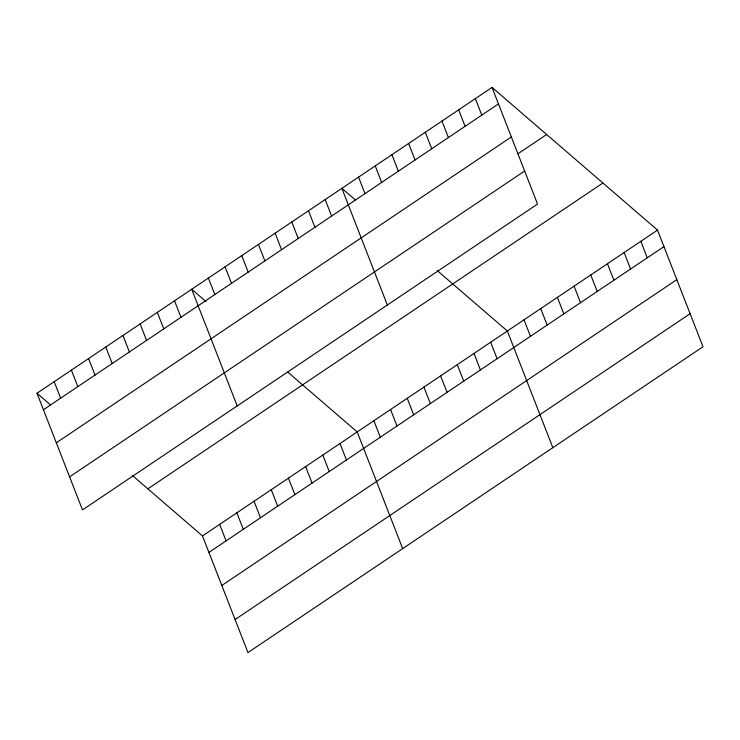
<?xml version="1.0" encoding="UTF-8"?>
<svg xmlns="http://www.w3.org/2000/svg" width="740" height="740" viewBox="0 0 740 740"><rect width="100%" height="100%" fill="white"/><g stroke="black" fill="none" stroke-linecap="round" stroke-linejoin="round"><path stroke-width="1.11" d="M492.035 87.413L537.518 204.074L82.482 509.906L37 393.245L492.035 87.413L657.518 230.094L703 346.755L247.965 652.587L202.483 535.927L132.294 475.404M43.429 409.738L498.464 103.915M56.323 442.798L511.349 136.965M517.908 153.809L546.638 134.495M69.597 476.856L524.632 171.023M147.871 488.835L602.906 183.011M202.483 535.927L657.518 230.094M208.911 552.419L663.947 246.596M221.806 585.479L676.832 279.646M235.079 619.528L690.115 313.704M355.311 199.929L341.871 188.339L387.353 305M437.164 270.498L507.353 331.021L552.836 447.682M205.998 301.578L191.715 289.257L237.198 405.927M287.869 372.164L357.198 431.938L402.68 548.608M37 393.245L50.44 404.836M640.831 241.305L647.26 257.807M624.144 252.525L630.582 269.018M607.457 263.736L613.895 280.229M590.779 274.947L597.208 291.449M574.092 286.158L580.521 302.66M557.405 297.378L563.843 313.871M475.348 98.624L481.777 115.126M540.727 308.589L547.156 325.091M458.661 109.844L465.099 126.337M524.04 319.8L530.469 336.302M441.974 121.055L448.412 137.557M425.296 132.266L431.725 148.768M490.666 342.232L497.104 358.724M408.61 143.486L415.038 159.979M473.988 353.443L480.417 369.945M391.923 154.697L398.361 171.19M457.302 364.663L463.73 381.156M375.245 165.908L381.674 182.41M440.615 375.874L447.053 392.367M358.558 177.119L364.986 193.621M423.928 387.085L430.365 403.587M407.25 398.296L413.679 414.798M325.184 199.55L331.622 216.052M390.563 409.516L396.992 426.009M308.506 210.761L314.935 227.263M373.876 420.727L380.314 437.229M291.819 221.982L298.248 238.474M275.132 233.192L281.57 249.685M340.002 443.491L346.44 459.993M258.445 244.404L264.883 260.906M322.816 455.045L329.245 471.546M241.767 255.624L248.196 272.117M305.62 466.598L312.058 483.1M225.08 266.835L231.509 283.328M288.433 478.151L294.862 494.653M208.393 278.046L214.831 294.548M271.247 489.704L277.676 506.206M254.051 501.267L260.489 517.76M174.52 300.81L180.949 317.312M236.865 512.82L243.293 529.313M157.333 312.363L163.762 328.865M219.669 524.373L226.107 540.866M140.138 323.926L146.576 340.418M122.951 335.479L129.38 351.972M105.765 347.032L112.193 363.525M88.569 358.586L95.007 375.078M71.382 370.139L77.811 386.632M54.187 381.692L60.625 398.185"/></g></svg>
